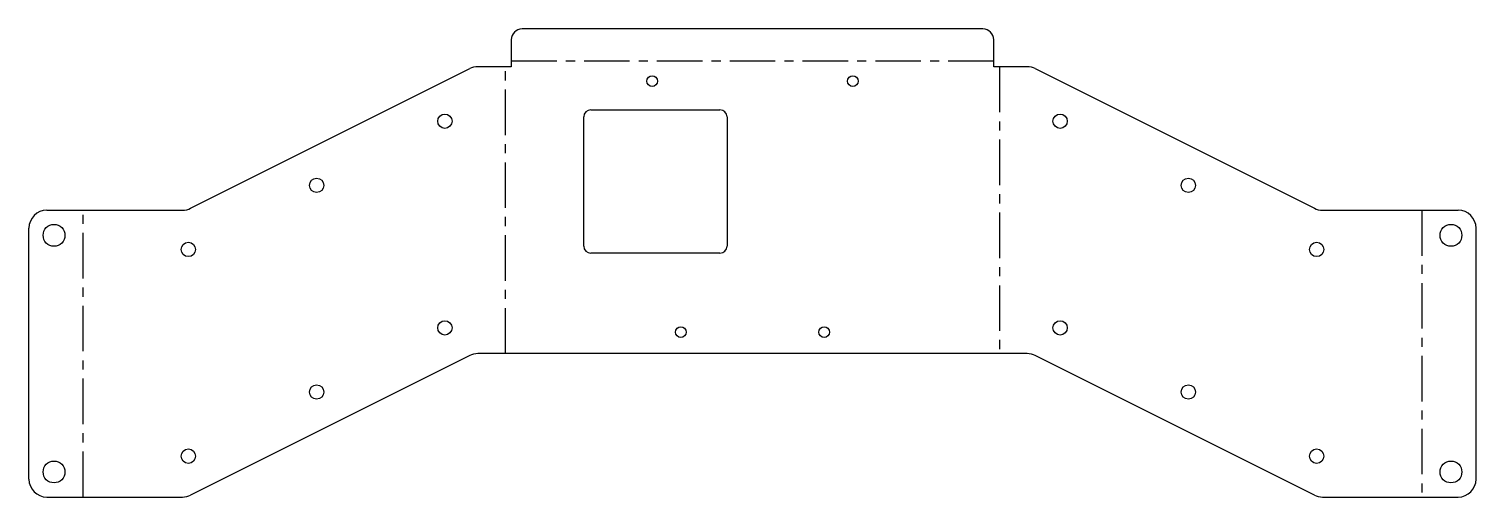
# Model space of a CAD drawing. Header units: millimetres. Extents: x -202 to 202, y -60 to 71.
import ezdxf

# ---------------------------------------------------------------- set-up
doc = ezdxf.new("R2010")
doc.units = ezdxf.units.MM
doc.linetypes.add('CENTERX2', pattern=[20.32, 12.7, -2.54, 2.54, -2.54])

msp = doc.modelspace()

# ---------------------------------------------------------------- linework, layer by layer
at = {"color": 7, "linetype": 'Continuous', "lineweight": 25}
for p, q in [((64.3, 70.54), (-64.3, 70.54)), ((-67.3, 67.54), (-67.3, 60)), ((67.3, 60), (67.3, 67.54)), ((-156.79, 20.53), (-78.9, 59.47)), ((-67.3, 60), (-76.66, 60)), ((76.66, 60), (67.3, 60)), ((78.9, 59.47), (156.79, 20.53)), ((-47.1, 10), (-47.1, 46)), ((-45.1, 48), (-9.1, 48)), ((-7.1, 46), (-7.1, 10)), ((-196.88, 20), (-159.02, 20)), ((159.02, 20), (196.88, 20)), ((-201.88, -55), (-201.88, 15)), ((201.88, -55), (201.88, 15)), ((-9.1, 8), (-45.1, 8)), ((76.66, -20), (-76.66, -20)), ((-78.9, -20.53), (-156.79, -59.47)), ((156.79, -59.47), (78.9, -20.53)), ((-196.88, -60), (-159.02, -60)), ((159.02, -60), (196.88, -60))]:
    msp.add_line(p, q, dxfattribs=at)
at = {"color": 7, "linetype": 'CENTERX2'}
for p, q in [((-67.3, 61.62), (67.3, 61.62)), ((-68.92, -20), (-68.92, 60)), ((68.92, 60), (68.92, -20)), ((-186.76, -60), (-186.76, 20)), ((186.76, 20), (186.76, -60))]:
    msp.add_line(p, q, dxfattribs=at)
at = {"color": 7, "linetype": 'Continuous', "lineweight": 25}
for centre, radius in [((-28, 56), 1.5), ((28, 56), 1.5), ((-85.84, 44.82), 2), ((85.84, 44.82), 2), ((-121.62, 26.93), 2), ((121.62, 26.93), 2), ((-194.88, 13), 3.05), ((194.88, 13), 3.05), ((-157.4, 9.04), 2), ((157.4, 9.04), 2), ((-85.84, -12.82), 2), ((85.84, -12.82), 2), ((-20, -14), 1.5), ((20, -14), 1.5), ((-121.62, -30.71), 2), ((121.62, -30.71), 2), ((-157.4, -48.6), 2), ((157.4, -48.6), 2), ((-194.88, -53), 3.05), ((194.88, -53), 3.05)]:
    msp.add_circle(centre, radius, dxfattribs=at)
for centre, radius, start, end in [((-64.3, 67.54), 3, 90, 180), ((64.3, 67.54), 3, 0, 90), ((-76.66, 55), 5, 90, 116.5651), ((76.66, 55), 5, 63.4349, 90), ((-45.1, 46), 2, 90, 180), ((-9.1, 46), 2, 0, 90), ((-159.02, 25), 5, 270, 296.5651), ((159.02, 25), 5, 243.4349, 270), ((-196.88, 15), 5, 90, 180), ((196.88, 15), 5, 0, 90), ((-45.1, 10), 2, 180, 270), ((-9.1, 10), 2, 270, 0), ((-76.66, -25), 5, 90, 116.5651), ((76.66, -25), 5, 63.4349, 90), ((-196.88, -55), 5, 180, 270), ((196.88, -55), 5, 270, 0), ((-159.02, -55), 5, 270, 296.5651), ((159.02, -55), 5, 243.4349, 270)]:
    msp.add_arc(centre, radius, start, end, dxfattribs=at)

doc.saveas('drawing.dxf')
